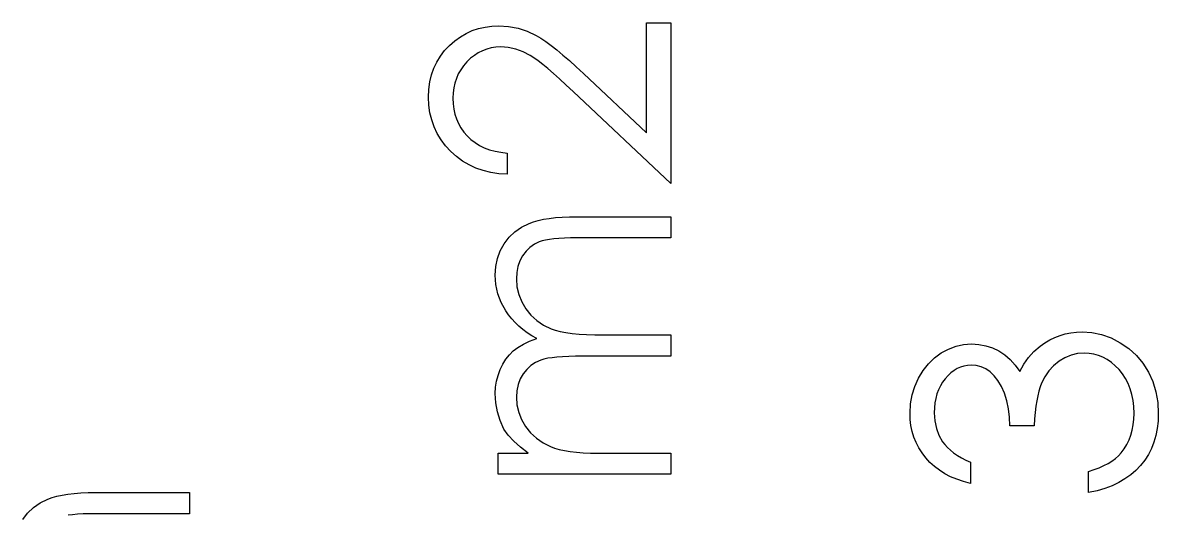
# Model space of a CAD drawing. Header units: millimetres. Extents: x -495 to 17, y 155 to 441.
# Drawn here: x -377.05 to -362.62, y 222.96 to 229.21 of the extents above; entities that cross this region are included whole.
import ezdxf

# ---------------------------------------------------------------- set-up
doc = ezdxf.new("R2010")
doc.units = ezdxf.units.MM

msp = doc.modelspace()

# ---------------------------------------------------------------- linework, layer by layer
at = {"color": 7, "linetype": 'Continuous', "flags": 128}
for points in [[(-370.892, 227.556), (-370.892, 227.286), (-370.892, 227.286), (-370.999, 227.294), (-371.101, 227.309), (-371.198, 227.333), (-371.29, 227.365), (-371.377, 227.405), (-371.46, 227.454), (-371.538, 227.511), (-371.611, 227.577), (-371.677, 227.648), (-371.734, 227.725), (-371.782, 227.804), (-371.822, 227.888), (-371.852, 227.976), (-371.874, 228.068), (-371.888, 228.164), (-371.892, 228.265), (-371.892, 228.265), (-371.888, 228.363), (-371.875, 228.458), (-371.855, 228.547), (-371.825, 228.631), (-371.788, 228.711), (-371.742, 228.785), (-371.689, 228.856), (-371.626, 228.92), (-371.558, 228.979), (-371.487, 229.03), (-371.413, 229.073), (-371.337, 229.109), (-371.257, 229.136), (-371.174, 229.155), (-371.089, 229.167), (-371, 229.171), (-371, 229.171), (-370.875, 229.163), (-370.754, 229.14), (-370.638, 229.101), (-370.525, 229.047), (-370.467, 229.012), (-370.404, 228.97), (-370.336, 228.92), (-370.263, 228.864), (-370.186, 228.8), (-370.103, 228.729), (-370.016, 228.65), (-369.924, 228.564), (-369.924, 228.564), (-369.123, 227.814), (-369.123, 227.814), (-369.123, 229.21), (-369.123, 229.21), (-368.815, 229.21), (-368.815, 229.21), (-368.815, 227.171), (-368.815, 227.171), (-370.056, 228.335), (-370.056, 228.335), (-370.145, 228.419), (-370.228, 228.496), (-370.305, 228.565), (-370.376, 228.627), (-370.442, 228.68), (-370.501, 228.726), (-370.554, 228.764), (-370.602, 228.795), (-370.692, 228.842), (-370.784, 228.875), (-370.879, 228.895), (-370.976, 228.902), (-370.976, 228.902), (-371.037, 228.899), (-371.096, 228.89), (-371.153, 228.875), (-371.207, 228.855), (-371.26, 228.828), (-371.31, 228.795), (-371.358, 228.758), (-371.404, 228.713), (-371.447, 228.664), (-371.483, 228.613), (-371.514, 228.56), (-371.539, 228.503), (-371.559, 228.444), (-371.573, 228.383), (-371.581, 228.318), (-371.584, 228.251), (-371.584, 228.251), (-371.581, 228.181), (-371.573, 228.113), (-371.559, 228.049), (-371.538, 227.988), (-371.513, 227.929), (-371.482, 227.874), (-371.445, 227.822), (-371.403, 227.773), (-371.355, 227.728), (-371.302, 227.688), (-371.245, 227.653), (-371.184, 227.623), (-371.118, 227.598), (-371.047, 227.579), (-370.972, 227.565), (-370.892, 227.556)], [(-371.007, 223.479), (-371.007, 223.748), (-371.007, 223.748), (-370.626, 223.748), (-370.626, 223.748), (-370.725, 223.823), (-370.809, 223.898), (-370.879, 223.975), (-370.935, 224.052), (-370.935, 224.052), (-370.983, 224.161), (-371.018, 224.273), (-371.038, 224.387), (-371.046, 224.504), (-371.046, 224.504), (-371.041, 224.583), (-371.03, 224.66), (-371.01, 224.735), (-370.983, 224.808), (-370.948, 224.877), (-370.909, 224.939), (-370.865, 224.995), (-370.816, 225.044), (-370.758, 225.088), (-370.688, 225.129), (-370.608, 225.167), (-370.516, 225.202), (-370.516, 225.202), (-370.579, 225.238), (-370.638, 225.276), (-370.694, 225.317), (-370.745, 225.36), (-370.792, 225.405), (-370.836, 225.452), (-370.876, 225.501), (-370.911, 225.553), (-370.97, 225.66), (-371.012, 225.771), (-371.037, 225.886), (-371.046, 226.006), (-371.046, 226.006), (-371.038, 226.116), (-371.017, 226.219), (-370.982, 226.316), (-370.932, 226.406), (-370.87, 226.487), (-370.796, 226.558), (-370.71, 226.616), (-370.614, 226.664), (-370.56, 226.684), (-370.499, 226.701), (-370.432, 226.715), (-370.359, 226.727), (-370.279, 226.736), (-370.194, 226.743), (-370.101, 226.747), (-370.002, 226.748), (-370.002, 226.748), (-368.815, 226.748), (-368.815, 226.748), (-368.815, 226.479), (-368.815, 226.479), (-370.004, 226.479), (-370.004, 226.479), (-370.088, 226.478), (-370.165, 226.476), (-370.236, 226.472), (-370.299, 226.466), (-370.356, 226.459), (-370.406, 226.45), (-370.45, 226.44), (-370.486, 226.428), (-370.548, 226.398), (-370.604, 226.359), (-370.653, 226.311), (-370.697, 226.253), (-370.731, 226.189), (-370.757, 226.118), (-370.772, 226.042), (-370.776, 225.959), (-370.776, 225.959), (-370.769, 225.857), (-370.746, 225.761), (-370.709, 225.667), (-370.656, 225.579), (-370.591, 225.499), (-370.516, 225.43), (-370.431, 225.373), (-370.336, 225.327), (-370.282, 225.309), (-370.219, 225.292), (-370.148, 225.279), (-370.069, 225.268), (-369.981, 225.259), (-369.885, 225.253), (-369.781, 225.249), (-369.668, 225.248), (-369.668, 225.248), (-368.815, 225.248), (-368.815, 225.248), (-368.815, 224.979), (-368.815, 224.979), (-369.93, 224.979), (-369.93, 224.979), (-370.024, 224.978), (-370.111, 224.976), (-370.19, 224.972), (-370.261, 224.966), (-370.324, 224.959), (-370.379, 224.951), (-370.426, 224.94), (-370.465, 224.928), (-370.532, 224.899), (-370.593, 224.86), (-370.645, 224.811), (-370.692, 224.753), (-370.729, 224.689), (-370.755, 224.617), (-370.771, 224.54), (-370.776, 224.457), (-370.776, 224.457), (-370.769, 224.36), (-370.747, 224.265), (-370.71, 224.174), (-370.659, 224.086), (-370.596, 224.006), (-370.522, 223.936), (-370.438, 223.878), (-370.344, 223.831), (-370.291, 223.812), (-370.232, 223.795), (-370.166, 223.78), (-370.093, 223.769), (-370.014, 223.759), (-369.928, 223.753), (-369.837, 223.749), (-369.737, 223.748), (-369.737, 223.748), (-368.815, 223.748), (-368.815, 223.748), (-368.815, 223.479), (-368.815, 223.479), (-371.007, 223.479)], [(-365.007, 223.633), (-365.007, 223.363), (-365.007, 223.363), (-365.097, 223.387), (-365.181, 223.416), (-365.261, 223.449), (-365.335, 223.487), (-365.403, 223.53), (-365.466, 223.578), (-365.525, 223.631), (-365.577, 223.689), (-365.624, 223.75), (-365.664, 223.814), (-365.698, 223.881), (-365.727, 223.951), (-365.748, 224.023), (-365.764, 224.098), (-365.773, 224.176), (-365.776, 224.256), (-365.776, 224.256), (-365.77, 224.374), (-365.749, 224.487), (-365.716, 224.595), (-365.669, 224.701), (-365.611, 224.798), (-365.543, 224.883), (-365.465, 224.957), (-365.379, 225.02), (-365.286, 225.069), (-365.192, 225.104), (-365.096, 225.125), (-364.997, 225.133), (-364.997, 225.133), (-364.902, 225.127), (-364.813, 225.111), (-364.728, 225.083), (-364.648, 225.045), (-364.573, 224.996), (-364.504, 224.936), (-364.439, 224.865), (-364.38, 224.782), (-364.38, 224.782), (-364.331, 224.877), (-364.272, 224.963), (-364.203, 225.039), (-364.124, 225.107), (-364.124, 225.107), (-364.064, 225.149), (-364.001, 225.186), (-363.938, 225.217), (-363.871, 225.242), (-363.804, 225.261), (-363.735, 225.275), (-363.663, 225.283), (-363.591, 225.286), (-363.591, 225.286), (-363.465, 225.278), (-363.343, 225.252), (-363.222, 225.21), (-363.106, 225.149), (-362.997, 225.075), (-362.901, 224.988), (-362.819, 224.889), (-362.749, 224.777), (-362.694, 224.655), (-362.654, 224.527), (-362.63, 224.391), (-362.623, 224.249), (-362.623, 224.249), (-362.626, 224.152), (-362.636, 224.06), (-362.654, 223.972), (-362.678, 223.887), (-362.71, 223.808), (-362.749, 223.732), (-362.794, 223.66), (-362.847, 223.592), (-362.907, 223.529), (-362.973, 223.472), (-363.046, 223.42), (-363.124, 223.374), (-363.21, 223.334), (-363.303, 223.3), (-363.401, 223.271), (-363.507, 223.248), (-363.507, 223.248), (-363.507, 223.517), (-363.507, 223.517), (-363.438, 223.539), (-363.374, 223.562), (-363.314, 223.589), (-363.26, 223.617), (-363.211, 223.647), (-363.166, 223.68), (-363.127, 223.715), (-363.093, 223.752), (-363.093, 223.752), (-363.055, 223.803), (-363.022, 223.857), (-362.993, 223.915), (-362.971, 223.976), (-362.953, 224.04), (-362.941, 224.108), (-362.933, 224.179), (-362.93, 224.253), (-362.93, 224.253), (-362.933, 224.338), (-362.942, 224.417), (-362.957, 224.493), (-362.978, 224.565), (-363.004, 224.631), (-363.037, 224.695), (-363.076, 224.753), (-363.12, 224.808), (-363.169, 224.857), (-363.219, 224.899), (-363.272, 224.936), (-363.326, 224.965), (-363.383, 224.988), (-363.442, 225.004), (-363.502, 225.014), (-363.565, 225.017), (-363.565, 225.017), (-363.648, 225.011), (-363.73, 224.991), (-363.808, 224.959), (-363.883, 224.913), (-363.953, 224.857), (-364.013, 224.792), (-364.064, 224.717), (-364.106, 224.634), (-364.124, 224.588), (-364.141, 224.535), (-364.154, 224.477), (-364.167, 224.412), (-364.178, 224.342), (-364.187, 224.265), (-364.194, 224.183), (-364.2, 224.094), (-364.2, 224.094), (-364.507, 224.094), (-364.507, 224.094), (-364.511, 224.205), (-364.525, 224.311), (-364.547, 224.412), (-364.578, 224.508), (-364.616, 224.595), (-364.659, 224.669), (-364.707, 224.73), (-364.759, 224.779), (-364.815, 224.816), (-364.873, 224.842), (-364.935, 224.858), (-364.998, 224.863), (-364.998, 224.863), (-365.045, 224.861), (-365.091, 224.853), (-365.135, 224.839), (-365.177, 224.821), (-365.217, 224.797), (-365.256, 224.767), (-365.293, 224.732), (-365.329, 224.692), (-365.362, 224.648), (-365.39, 224.601), (-365.414, 224.551), (-365.434, 224.499), (-365.449, 224.443), (-365.46, 224.385), (-365.466, 224.324), (-365.469, 224.26), (-365.469, 224.26), (-365.462, 224.158), (-365.442, 224.062), (-365.41, 223.975), (-365.364, 223.893), (-365.335, 223.856), (-365.302, 223.82), (-365.264, 223.785), (-365.222, 223.752), (-365.175, 223.719), (-365.124, 223.689), (-365.068, 223.66), (-365.007, 223.633)], [(-377.047, 222.906), (-376.985, 222.987), (-376.911, 223.058), (-376.826, 223.116), (-376.73, 223.164), (-376.675, 223.184), (-376.615, 223.201), (-376.547, 223.215), (-376.474, 223.227), (-376.395, 223.236), (-376.309, 223.243), (-376.216, 223.247), (-376.118, 223.248), (-376.118, 223.248), (-374.93, 223.248), (-374.93, 223.248), (-374.93, 222.979), (-374.93, 222.979), (-376.119, 222.979), (-376.119, 222.979), (-376.203, 222.978), (-376.281, 222.976), (-376.351, 222.972), (-376.415, 222.966), (-376.472, 222.959)]]:
    msp.add_lwpolyline(points, dxfattribs=at)

doc.saveas('drawing.dxf')
